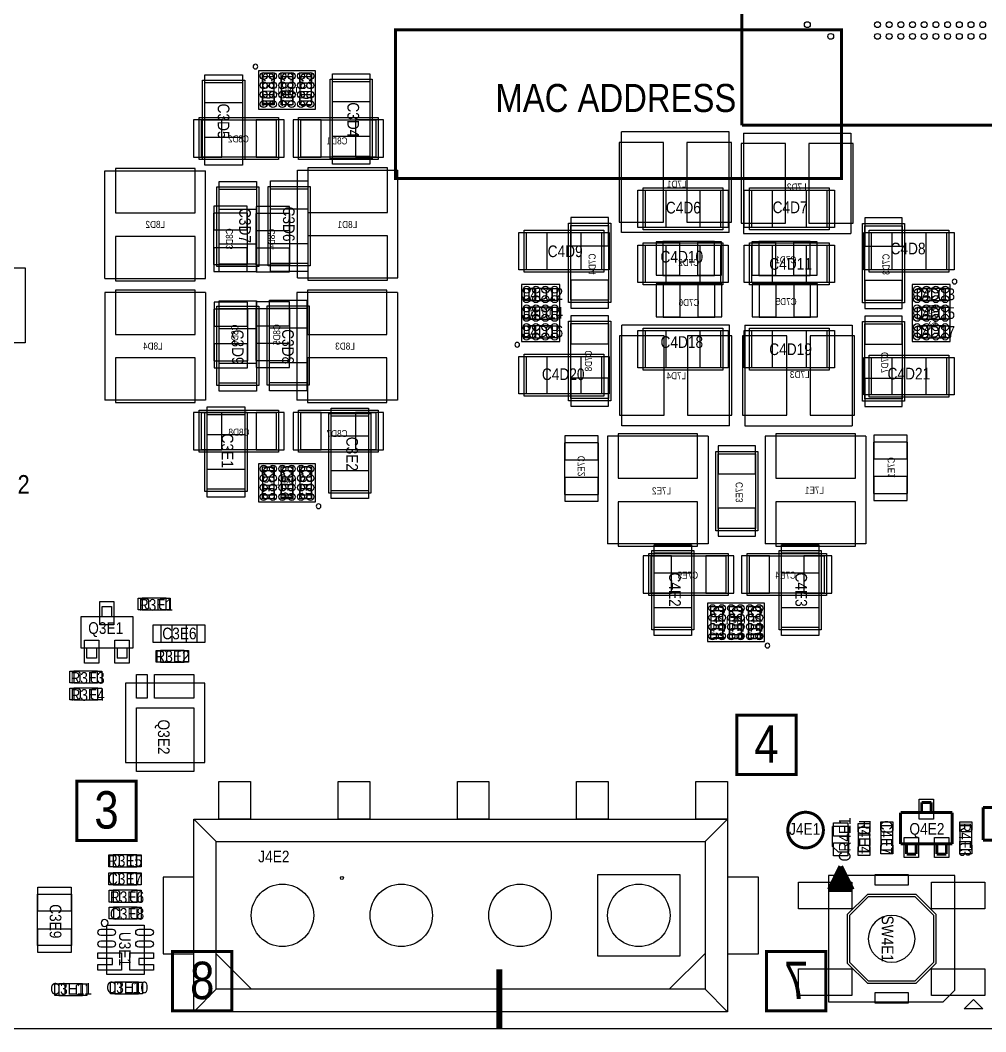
# Model space of a CAD drawing. Extents: x -11 to 122, y -5 to 122.
# Drawn here: x 50.72 to 92.01, y -5.13 to 38.14 of the extents above; entities that cross this region are included whole.
import ezdxf
from ezdxf.enums import TextEntityAlignment as Align

# ---------------------------------------------------------------- set-up
doc = ezdxf.new("R2010")
doc.units = 0
doc.header["$MEASUREMENT"] = 0
for name, color, linetype in [('BG_OUTLINE', 7, 'CONTINUOUS'), ('BG_SILKSCREEN_BOTTOM', 7, 'CONTINUOUS'), ('BG_SILKSCREEN_TOP', 7, 'CONTINUOUS'), ('PG_ASSEMBLY_BOTTOM', 7, 'CONTINUOUS'), ('PG_ASSEMBLY_TOP', 7, 'CONTINUOUS'), ('PIN_BOTTOM', 7, 'CONTINUOUS'), ('PIN_TOP', 7, 'CONTINUOUS'), ('RD_ASSEMBLY_BOTTOM', 7, 'CONTINUOUS'), ('RD_ASSEMBLY_TOP', 7, 'CONTINUOUS')]:
    doc.layers.add(name, color=color, linetype=linetype)

msp = doc.modelspace()

# ---------------------------------------------------------------- linework, layer by layer
at = {"layer": 'BG_OUTLINE'}
msp.add_lwpolyline([(-5, -5), (-5, 122), (122, 122), (122, -5)], close=True, dxfattribs=at)
at = {"layer": 'BG_SILKSCREEN_BOTTOM', "const_width": 0.127}
for points in [[(57.23, -4.238), (59.77, -4.238), (59.77, -1.698), (57.23, -1.698)], [(82.63, -4.238), (85.17, -4.238), (85.17, -1.698), (82.63, -1.698)]]:
    msp.add_lwpolyline(points, close=True, dxfattribs=at)
at = {"layer": 'BG_SILKSCREEN_BOTTOM', "const_width": 0.254}
msp.add_lwpolyline([(71.2, -5), (71.2, -2.46)], dxfattribs=at)
at = {"layer": 'BG_SILKSCREEN_TOP'}
for points, const_width in [([(66.767, 37.727), (85.835, 37.727), (85.835, 31.37), (66.767, 31.37)], 0.13), ([(81.356, 5.876), (83.896, 5.876), (83.896, 8.416), (81.356, 8.416)], 0.127), ([(53.135, 3.055), (55.675, 3.055), (55.675, 5.595), (53.135, 5.595)], 0.127)]:
    msp.add_lwpolyline(points, close=True, dxfattribs=dict(at, const_width=const_width))
at = {"layer": 'BG_SILKSCREEN_TOP', "const_width": 0.254}
msp.add_lwpolyline([(71.2, -5), (71.2, -2.46)], dxfattribs=at)
at = {"layer": 'PG_ASSEMBLY_BOTTOM', "const_width": 0.13}
for points in [[(81.575, 33.646), (81.575, 47.746)], [(99.675, 33.646), (81.575, 33.646)]]:
    msp.add_lwpolyline(points, dxfattribs=at)
at = {"layer": 'PG_ASSEMBLY_BOTTOM'}
for points in [[(60.874, 36.152, 1), (60.674, 36.152, 1)], [(90.77, 26.959, 1), (90.57, 26.959, 1)], [(72.07, 24.259, 1), (71.87, 24.259, 1)], [(63.574, 17.352, 1), (63.374, 17.352, 1)], [(82.77, 11.39, 1), (82.57, 11.39, 1)]]:
    msp.add_lwpolyline(points, format="xyb", close=True, dxfattribs=at)
for points in [[(60.906, 35.97), (60.906, 34.334)], [(63.342, 35.97), (60.906, 35.97)], [(63.342, 34.334), (63.342, 35.97)], [(60.906, 34.334), (63.342, 34.334)], [(81.029, 33.357), (76.429, 33.357)], [(76.429, 29.057), (76.429, 33.357)], [(81.029, 29.057), (81.029, 33.357)], [(81.639, 33.311), (86.239, 33.311)], [(81.639, 33.311), (81.639, 29.011)], [(86.239, 33.311), (86.239, 29.011)], [(54.34, 27.093), (54.34, 31.693)], [(54.34, 31.693), (58.64, 31.693)], [(58.64, 27.093), (58.64, 31.693)], [(62.569, 27.118), (62.569, 31.718)], [(62.569, 31.718), (66.869, 31.718)], [(66.869, 27.118), (66.869, 31.718)], [(81.029, 29.057), (76.429, 29.057)], [(81.639, 29.011), (86.239, 29.011)], [(54.34, 27.093), (58.64, 27.093)], [(62.569, 27.118), (66.869, 27.118)], [(73.788, 26.827), (72.152, 26.827)], [(72.152, 26.827), (72.152, 24.391)], [(73.788, 24.391), (73.788, 26.827)], [(88.852, 26.827), (88.852, 24.391)], [(90.488, 26.827), (88.852, 26.827)], [(90.488, 24.391), (90.488, 26.827)], [(58.64, 26.493), (54.34, 26.493)], [(54.34, 26.493), (54.34, 21.893)], [(58.64, 26.493), (58.64, 21.893)], [(66.844, 26.493), (62.544, 26.493)], [(62.544, 26.493), (62.544, 21.893)], [(66.844, 26.493), (66.844, 21.893)], [(81.046, 25.092), (76.446, 25.092)], [(76.446, 20.792), (76.446, 25.092)], [(81.046, 20.792), (81.046, 25.092)], [(81.696, 25.092), (86.296, 25.092)], [(81.696, 25.092), (81.696, 20.792)], [(86.296, 25.092), (86.296, 20.792)], [(72.152, 24.391), (73.788, 24.391)], [(88.852, 24.391), (90.488, 24.391)], [(58.64, 21.893), (54.34, 21.893)], [(66.844, 21.893), (62.544, 21.893)], [(81.046, 20.792), (76.446, 20.792)], [(81.696, 20.792), (86.296, 20.792)], [(80.129, 20.344), (75.829, 20.344)], [(75.829, 20.344), (75.829, 15.744)], [(80.129, 20.344), (80.129, 15.744)], [(86.879, 20.344), (82.579, 20.344)], [(82.579, 20.344), (82.579, 15.744)], [(86.879, 20.344), (86.879, 15.744)], [(60.906, 19.17), (60.906, 17.534)], [(63.342, 19.17), (60.906, 19.17)], [(63.342, 17.534), (63.342, 19.17)], [(60.906, 17.534), (63.342, 17.534)], [(80.129, 15.744), (75.829, 15.744)], [(86.879, 15.744), (82.579, 15.744)], [(80.102, 13.208), (80.102, 11.572)], [(82.538, 13.208), (80.102, 13.208)], [(82.538, 11.572), (82.538, 13.208)], [(80.102, 11.572), (82.538, 11.572)]]:
    msp.add_lwpolyline(points, dxfattribs=at)
for points in [[(58.366, 33.979), (61.766, 33.979), (61.766, 32.179), (58.366, 32.179)], [(58.466, 33.879), (61.666, 33.879), (61.666, 32.279), (58.466, 32.279)], [(66.016, 32.179), (62.616, 32.179), (62.616, 33.979), (66.016, 33.979)], [(65.916, 32.279), (62.716, 32.279), (62.716, 33.879), (65.916, 33.879)], [(58.987, 27.687), (60.437, 27.687), (60.437, 29.887), (58.987, 29.887)], [(60.791, 27.668), (62.241, 27.668), (62.241, 29.868), (60.791, 29.868)], [(75.968, 29.459), (75.968, 26.059), (74.168, 26.059), (74.168, 29.459)], [(88.535, 29.446), (88.535, 26.046), (86.735, 26.046), (86.735, 29.446)], [(75.868, 29.359), (75.868, 26.159), (74.268, 26.159), (74.268, 29.359)], [(88.435, 29.346), (88.435, 26.146), (86.835, 26.146), (86.835, 29.346)], [(80.403, 27.22), (80.403, 28.67), (78.203, 28.67), (78.203, 27.22)], [(82.303, 28.67), (82.303, 27.22), (84.503, 27.22), (84.503, 28.67)], [(80.416, 25.43), (80.416, 26.88), (78.216, 26.88), (78.216, 25.43)], [(82.316, 26.88), (82.316, 25.43), (84.516, 25.43), (84.516, 26.88)], [(60.447, 25.774), (58.997, 25.774), (58.997, 23.574), (60.447, 23.574)], [(62.241, 25.787), (60.791, 25.787), (60.791, 23.587), (62.241, 23.587)], [(74.168, 21.859), (74.168, 25.259), (75.968, 25.259), (75.968, 21.859)], [(74.268, 21.959), (74.268, 25.159), (75.868, 25.159), (75.868, 21.959)], [(86.735, 21.846), (86.735, 25.246), (88.535, 25.246), (88.535, 21.846)], [(86.835, 21.946), (86.835, 25.146), (88.435, 25.146), (88.435, 21.946)], [(58.366, 21.462), (61.766, 21.462), (61.766, 19.662), (58.366, 19.662)], [(58.466, 21.362), (61.666, 21.362), (61.666, 19.762), (58.466, 19.762)], [(66.016, 19.662), (62.616, 19.662), (62.616, 21.462), (66.016, 21.462)], [(65.916, 19.762), (62.716, 19.762), (62.716, 21.362), (65.916, 21.362)], [(75.443, 20.059), (73.993, 20.059), (73.993, 17.859), (75.443, 17.859)], [(88.66, 20.096), (87.21, 20.096), (87.21, 17.896), (88.66, 17.896)], [(82.259, 19.698), (82.259, 16.298), (80.459, 16.298), (80.459, 19.698)], [(82.159, 19.598), (82.159, 16.398), (80.559, 16.398), (80.559, 19.598)], [(77.596, 15.334), (80.996, 15.334), (80.996, 13.534), (77.596, 13.534)], [(77.696, 15.234), (80.896, 15.234), (80.896, 13.634), (77.696, 13.634)], [(85.196, 13.534), (81.796, 13.534), (81.796, 15.334), (85.196, 15.334)], [(85.096, 13.634), (81.896, 13.634), (81.896, 15.234), (85.096, 15.234)]]:
    msp.add_lwpolyline(points, close=True, dxfattribs=at)
at = {"layer": 'PG_ASSEMBLY_BOTTOM', "const_width": 0.127}
msp.add_lwpolyline([(85.062, 3.5, 1), (83.538, 3.5, 1)], format="xyb", close=True, dxfattribs=at)
at = {"layer": 'PG_ASSEMBLY_TOP'}
for points in [[(58.516, 35.574), (60.316, 35.574), (60.316, 32.174), (58.516, 32.174)], [(61.578, 34.694), (61.578, 35.71), (61.07, 35.71), (61.07, 34.694)], [(61.87, 35.71), (61.87, 34.694), (62.378, 34.694), (62.378, 35.71)], [(63.178, 34.694), (63.178, 35.71), (62.67, 35.71), (62.67, 34.694)], [(63.966, 35.614), (65.766, 35.614), (65.766, 32.214), (63.966, 32.214)], [(64.066, 35.514), (65.666, 35.514), (65.666, 32.314), (64.066, 32.314)], [(58.616, 35.474), (60.216, 35.474), (60.216, 32.274), (58.616, 32.274)], [(60.924, 27.608), (59.124, 27.608), (59.124, 31.008), (60.924, 31.008)], [(60.824, 27.708), (59.224, 27.708), (59.224, 30.908), (60.824, 30.908)], [(63.12, 27.627), (61.32, 27.627), (61.32, 31.027), (63.12, 31.027)], [(63.02, 27.727), (61.42, 27.727), (61.42, 30.927), (63.02, 30.927)], [(80.758, 30.969), (80.758, 29.169), (77.358, 29.169), (77.358, 30.969)], [(80.658, 30.869), (80.658, 29.269), (77.458, 29.269), (77.458, 30.869)], [(81.908, 29.169), (81.908, 30.969), (85.308, 30.969), (85.308, 29.169)], [(82.008, 29.269), (82.008, 30.869), (85.208, 30.869), (85.208, 29.269)], [(72.27, 27.359), (72.27, 29.159), (75.67, 29.159), (75.67, 27.359)], [(72.37, 27.459), (72.37, 29.059), (75.57, 29.059), (75.57, 27.459)], [(90.42, 29.159), (90.42, 27.359), (87.02, 27.359), (87.02, 29.159)], [(90.32, 29.059), (90.32, 27.459), (87.12, 27.459), (87.12, 29.059)], [(80.758, 28.619), (80.758, 26.819), (77.358, 26.819), (77.358, 28.619)], [(81.908, 26.819), (81.908, 28.619), (85.308, 28.619), (85.308, 26.819)], [(80.658, 28.519), (80.658, 26.919), (77.458, 26.919), (77.458, 28.519)], [(82.008, 26.919), (82.008, 28.519), (85.208, 28.519), (85.208, 26.919)], [(73.478, 26.663), (72.462, 26.663), (72.462, 26.155), (73.478, 26.155)], [(89.262, 26.155), (90.278, 26.155), (90.278, 26.663), (89.262, 26.663)], [(59.124, 25.908), (60.924, 25.908), (60.924, 22.508), (59.124, 22.508)], [(59.224, 25.808), (60.824, 25.808), (60.824, 22.608), (59.224, 22.608)], [(61.27, 25.927), (63.07, 25.927), (63.07, 22.527), (61.27, 22.527)], [(61.37, 25.827), (62.97, 25.827), (62.97, 22.627), (61.37, 22.627)], [(73.478, 25.863), (72.462, 25.863), (72.462, 25.355), (73.478, 25.355)], [(89.262, 25.355), (90.278, 25.355), (90.278, 25.863), (89.262, 25.863)], [(73.478, 25.063), (72.462, 25.063), (72.462, 24.555), (73.478, 24.555)], [(80.758, 24.969), (80.758, 23.169), (77.358, 23.169), (77.358, 24.969)], [(80.658, 24.869), (80.658, 23.269), (77.458, 23.269), (77.458, 24.869)], [(81.908, 23.169), (81.908, 24.969), (85.308, 24.969), (85.308, 23.169)], [(82.008, 23.269), (82.008, 24.869), (85.208, 24.869), (85.208, 23.269)], [(89.262, 24.555), (90.278, 24.555), (90.278, 25.063), (89.262, 25.063)], [(72.27, 22.059), (72.27, 23.859), (75.67, 23.859), (75.67, 22.059)], [(90.42, 23.809), (90.42, 22.009), (87.02, 22.009), (87.02, 23.809)], [(72.37, 22.159), (72.37, 23.759), (75.57, 23.759), (75.57, 22.159)], [(90.32, 23.709), (90.32, 22.109), (87.12, 22.109), (87.12, 23.709)], [(60.416, 17.974), (58.616, 17.974), (58.616, 21.374), (60.416, 21.374)], [(60.316, 18.074), (58.716, 18.074), (58.716, 21.274), (60.316, 21.274)], [(65.716, 17.914), (63.916, 17.914), (63.916, 21.314), (65.716, 21.314)], [(65.616, 18.014), (64.016, 18.014), (64.016, 21.214), (65.616, 21.214)], [(61.07, 18.86), (61.07, 17.844), (61.578, 17.844), (61.578, 18.86)], [(62.378, 17.844), (62.378, 18.86), (61.87, 18.86), (61.87, 17.844)], [(62.67, 18.86), (62.67, 17.844), (63.178, 17.844), (63.178, 18.86)], [(79.52, 12.059), (77.72, 12.059), (77.72, 15.459), (79.52, 15.459)], [(79.42, 12.159), (77.82, 12.159), (77.82, 15.359), (79.42, 15.359)], [(84.97, 12.059), (83.17, 12.059), (83.17, 15.459), (84.97, 15.459)], [(84.87, 12.159), (83.27, 12.159), (83.27, 15.359), (84.87, 15.359)], [(55.937, 12.917), (56.953, 12.917), (56.953, 13.425), (55.937, 13.425)], [(80.253, 12.881), (80.253, 11.865), (80.761, 11.865), (80.761, 12.881)], [(81.053, 12.881), (81.053, 11.865), (81.561, 11.865), (81.561, 12.881)], [(81.853, 12.881), (81.853, 11.865), (82.361, 11.865), (82.361, 12.881)], [(56.749, 11.519), (56.749, 12.281), (58.273, 12.281), (58.273, 11.519)], [(56.711, 10.675), (57.727, 10.675), (57.727, 11.183), (56.711, 11.183)], [(53.01, 9.793), (54.026, 9.793), (54.026, 10.301), (53.01, 10.301)], [(53.014, 9.063), (54.03, 9.063), (54.03, 9.571), (53.014, 9.571)], [(60.56, 5.582), (60.56, 3.972), (59.21, 3.972), (59.21, 5.582)], [(65.66, 5.582), (65.66, 3.972), (64.31, 3.972), (64.31, 5.582)], [(70.76, 5.582), (70.76, 3.972), (69.41, 3.972), (69.41, 5.582)], [(75.86, 5.582), (75.86, 3.972), (74.51, 3.972), (74.51, 5.582)], [(80.96, 5.582), (80.96, 3.972), (79.61, 3.972), (79.61, 5.582)], [(80.96, 3.972), (80.96, -4.268), (58.14, -4.268), (58.14, 3.972)], [(87.054, 2.592), (87.054, 3.608), (86.546, 3.608), (86.546, 2.592)], [(88.03, 2.66), (88.03, 3.676), (87.522, 3.676), (87.522, 2.66)], [(90.902, 3.68), (90.902, 2.664), (91.41, 2.664), (91.41, 3.68)], [(80, 3.012), (80, -3.308), (59.1, -3.308), (59.1, 3.012)], [(55.703, 2.441), (54.687, 2.441), (54.687, 1.933), (55.703, 1.933)], [(55.703, 1.667), (54.687, 1.667), (54.687, 1.159), (55.703, 1.159)], [(58.14, 1.492), (56.83, 1.492), (56.83, -1.788), (58.14, -1.788)], [(78.92, 1.602), (78.92, -1.898), (75.42, -1.898), (75.42, 1.602)], [(80.96, 1.492), (80.96, -1.788), (82.28, -1.788), (82.28, 1.492)], [(85.282, 1.55), (85.282, -3.85), (90.182, -3.85), (90.682, -3.35), (90.682, 1.55)], [(54.697, 0.415), (55.713, 0.415), (55.713, 0.923), (54.697, 0.923)], [(52.909, -1.443), (51.459, -1.443), (51.459, 0.757), (52.909, 0.757)], [(86.082, -0.109), (86.082, -2.191), (86.941, -3.05), (89.023, -3.05), (89.882, -2.191), (89.882, -0.109), (89.023, 0.75), (86.941, 0.75)], [(86.182, -0.15), (86.182, -2.15), (86.982, -2.95), (88.982, -2.95), (89.782, -2.15), (89.782, -0.15), (88.982, 0.65), (86.982, 0.65)], [(54.7, -0.3), (55.716, -0.3), (55.716, 0.208), (54.7, 0.208)], [(55.773, -3.001), (54.757, -3.001), (54.757, -3.509), (55.773, -3.509)], [(53.383, -3.072), (52.367, -3.072), (52.367, -3.58), (53.383, -3.58)], [(91.482, -3.75), (91.882, -4.15), (91.082, -4.15)]]:
    msp.add_lwpolyline(points, close=True, dxfattribs=at)
for points in [[(54.218, 13.063), (54.624, 13.063)], [(54.218, 12.631), (54.218, 13.063)], [(54.624, 13.063), (54.624, 12.631)], [(53.316, 12.631), (55.526, 12.631)], [(53.316, 11.285), (53.316, 12.631)], [(55.526, 12.631), (55.526, 11.285)], [(55.526, 11.285), (53.316, 11.285)], [(53.57, 10.853), (53.57, 11.285)], [(53.977, 11.285), (53.977, 10.853)], [(54.865, 11.285), (54.865, 10.853)], [(55.272, 11.285), (55.272, 10.853)], [(53.977, 10.853), (53.57, 10.853)], [(55.272, 10.853), (54.865, 10.853)], [(58.611, 9.788), (55.211, 9.788), (55.211, 6.388), (58.611, 6.388), (58.611, 9.787)], [(59.1, 3.012), (58.14, 3.972)], [(80, 3.012), (80.96, 3.972)], [(86.15, 3.65), (85.45, 3.65)], [(86.15, 2.55), (85.704, 2.55), (85.45, 2.804), (85.45, 3.65)], [(86.15, 2.55), (86.15, 3.65)], [(54.423, -0.574), (56.023, -0.574)], [(54.423, -2.674), (54.423, -0.574)], [(56.023, -0.574), (56.023, -2.674)], [(59.1, -1.798), (60.61, -3.308)], [(80, -1.788), (79.99, -1.788), (78.47, -3.308)], [(56.023, -2.674), (54.423, -2.674)], [(59.1, -3.308), (58.14, -4.268)], [(80, -3.308), (80.96, -4.268)]]:
    msp.add_lwpolyline(points, dxfattribs=at)
for points, const_width in [([(89.265, 4.251), (89.265, 4.683)], 0.127), ([(89.265, 4.683), (89.671, 4.683)], 0.127), ([(89.671, 4.683), (89.671, 4.251)], 0.127), ([(91.894, 4.468), (91.894, 3.072)], 0.127), ([(91.894, 4.468), (94.942, 4.468)], 0.127), ([(88.363, 2.905), (88.363, 4.251)], 0.127), ([(88.363, 4.251), (90.573, 4.251)], 0.127), ([(90.573, 4.251), (90.573, 2.905)], 0.127), ([(91.894, 3.072), (94.942, 3.072)], 0.127), ([(90.573, 2.905), (88.363, 2.905)], 0.127), ([(88.617, 2.473), (88.617, 2.905)], 0.127), ([(89.024, 2.905), (89.024, 2.473)], 0.127), ([(89.912, 2.905), (89.912, 2.473)], 0.127), ([(90.319, 2.905), (90.319, 2.473)], 0.127), ([(89.024, 2.473), (88.617, 2.473)], 0.127), ([(90.319, 2.473), (89.912, 2.473)], 0.127), ([(85.806, 1.946), (85.316, 0.952)], 0.203), ([(85.692, 1.714), (85.92, 1.714)], 0.203), ([(85.754, 1.841), (85.858, 1.841)], 0.203), ([(86.296, 0.952), (85.806, 1.946)], 0.203), ([(85.442, 1.206), (86.171, 1.206)], 0.203), ([(85.504, 1.333), (86.108, 1.333)], 0.203), ([(85.567, 1.46), (86.046, 1.46)], 0.203), ([(85.629, 1.587), (85.983, 1.587)], 0.203), ([(85.316, 0.952), (86.296, 0.952)], 0.203), ([(85.316, 0.952), (86.296, 0.952)], 0.203), ([(85.386, 1.079), (86.233, 1.079)], 0.203)]:
    msp.add_lwpolyline(points, dxfattribs=dict(at, const_width=const_width))
at = {"layer": 'PG_ASSEMBLY_TOP', "const_width": 0.127}
msp.add_lwpolyline([(85.062, 3.5, 1), (83.538, 3.5, 1)], format="xyb", close=True, dxfattribs=at)
at = {"layer": 'PG_ASSEMBLY_TOP'}
for points in [[(54.473, -0.474, 1), (54.173, -0.474, 1)], [(88.982, -1.15, 1), (86.982, -1.15, 1)]]:
    msp.add_lwpolyline(points, format="xyb", close=True, dxfattribs=at)
at = {"layer": 'PIN_BOTTOM'}
for points in [[(58.132, 33.879), (58.132, 32.279), (59.332, 32.279), (59.332, 33.879)], [(60.8, 33.879), (60.8, 32.279), (62, 32.279), (62, 33.879)], [(63.582, 32.279), (63.582, 33.879), (62.382, 33.879), (62.382, 32.279)], [(66.25, 32.279), (66.25, 33.879), (65.05, 33.879), (65.05, 32.279)], [(76.329, 32.907), (76.329, 29.507), (78.229, 29.507), (78.229, 32.907)], [(79.229, 32.907), (79.229, 29.507), (81.129, 29.507), (81.129, 32.907)], [(83.439, 29.461), (83.439, 32.861), (81.539, 32.861), (81.539, 29.461)], [(86.339, 29.461), (86.339, 32.861), (84.439, 32.861), (84.439, 29.461)], [(58.19, 31.793), (54.79, 31.793), (54.79, 29.893), (58.19, 29.893)], [(66.419, 31.818), (63.019, 31.818), (63.019, 29.918), (66.419, 29.918)], [(59.002, 29.166), (60.422, 29.166), (60.422, 30.186), (59.002, 30.186)], [(60.806, 29.147), (62.226, 29.147), (62.226, 30.167), (60.806, 30.167)], [(75.868, 29.693), (74.268, 29.693), (74.268, 28.493), (75.868, 28.493)], [(88.435, 29.68), (86.835, 29.68), (86.835, 28.48), (88.435, 28.48)], [(58.19, 28.893), (54.79, 28.893), (54.79, 26.993), (58.19, 26.993)], [(66.419, 28.918), (63.019, 28.918), (63.019, 27.018), (66.419, 27.018)], [(78.924, 27.235), (78.924, 28.655), (77.904, 28.655), (77.904, 27.235)], [(80.702, 27.235), (80.702, 28.655), (79.682, 28.655), (79.682, 27.235)], [(82.004, 28.655), (82.004, 27.235), (83.024, 27.235), (83.024, 28.655)], [(83.782, 28.655), (83.782, 27.235), (84.802, 27.235), (84.802, 28.655)], [(59.002, 27.388), (60.422, 27.388), (60.422, 28.408), (59.002, 28.408)], [(60.806, 27.369), (62.226, 27.369), (62.226, 28.389), (60.806, 28.389)], [(75.868, 27.025), (74.268, 27.025), (74.268, 25.825), (75.868, 25.825)], [(78.937, 25.445), (78.937, 26.865), (77.917, 26.865), (77.917, 25.445)], [(80.715, 25.445), (80.715, 26.865), (79.695, 26.865), (79.695, 25.445)], [(82.017, 26.865), (82.017, 25.445), (83.037, 25.445), (83.037, 26.865)], [(83.795, 26.865), (83.795, 25.445), (84.815, 25.445), (84.815, 26.865)], [(88.435, 27.012), (86.835, 27.012), (86.835, 25.812), (88.435, 25.812)], [(54.79, 24.693), (58.19, 24.693), (58.19, 26.593), (54.79, 26.593)], [(62.994, 24.693), (66.394, 24.693), (66.394, 26.593), (62.994, 26.593)], [(60.432, 26.073), (59.012, 26.073), (59.012, 25.053), (60.432, 25.053)], [(62.226, 26.086), (60.806, 26.086), (60.806, 25.066), (62.226, 25.066)], [(74.268, 24.293), (75.868, 24.293), (75.868, 25.493), (74.268, 25.493)], [(86.835, 24.28), (88.435, 24.28), (88.435, 25.48), (86.835, 25.48)], [(60.432, 24.295), (59.012, 24.295), (59.012, 23.275), (60.432, 23.275)], [(62.226, 24.308), (60.806, 24.308), (60.806, 23.288), (62.226, 23.288)], [(76.346, 24.642), (76.346, 21.242), (78.246, 21.242), (78.246, 24.642)], [(79.246, 24.642), (79.246, 21.242), (81.146, 21.242), (81.146, 24.642)], [(83.496, 21.242), (83.496, 24.642), (81.596, 24.642), (81.596, 21.242)], [(86.396, 21.242), (86.396, 24.642), (84.496, 24.642), (84.496, 21.242)], [(54.79, 21.793), (58.19, 21.793), (58.19, 23.693), (54.79, 23.693)], [(62.994, 21.793), (66.394, 21.793), (66.394, 23.693), (62.994, 23.693)], [(74.268, 21.625), (75.868, 21.625), (75.868, 22.825), (74.268, 22.825)], [(86.835, 21.612), (88.435, 21.612), (88.435, 22.812), (86.835, 22.812)], [(58.132, 21.362), (58.132, 19.762), (59.332, 19.762), (59.332, 21.362)], [(60.8, 21.362), (60.8, 19.762), (62, 19.762), (62, 21.362)], [(63.582, 19.762), (63.582, 21.362), (62.382, 21.362), (62.382, 19.762)], [(66.25, 19.762), (66.25, 21.362), (65.05, 21.362), (65.05, 19.762)], [(75.428, 20.358), (74.008, 20.358), (74.008, 19.338), (75.428, 19.338)], [(76.279, 18.544), (79.679, 18.544), (79.679, 20.444), (76.279, 20.444)], [(83.029, 18.544), (86.429, 18.544), (86.429, 20.444), (83.029, 20.444)], [(88.645, 20.395), (87.225, 20.395), (87.225, 19.375), (88.645, 19.375)], [(82.159, 19.932), (80.559, 19.932), (80.559, 18.732), (82.159, 18.732)], [(88.645, 18.617), (87.225, 18.617), (87.225, 17.597), (88.645, 17.597)], [(75.428, 18.58), (74.008, 18.58), (74.008, 17.56), (75.428, 17.56)], [(76.279, 15.644), (79.679, 15.644), (79.679, 17.544), (76.279, 17.544)], [(83.029, 15.644), (86.429, 15.644), (86.429, 17.544), (83.029, 17.544)], [(82.159, 17.264), (80.559, 17.264), (80.559, 16.064), (82.159, 16.064)], [(77.362, 15.234), (77.362, 13.634), (78.562, 13.634), (78.562, 15.234)], [(80.03, 15.234), (80.03, 13.634), (81.23, 13.634), (81.23, 15.234)], [(82.762, 13.634), (82.762, 15.234), (81.562, 15.234), (81.562, 13.634)], [(85.43, 13.634), (85.43, 15.234), (84.23, 15.234), (84.23, 13.634)]]:
    msp.add_lwpolyline(points, close=True, dxfattribs=at)
for centre, radius in [((84.375, 37.946), 0.125), ((87.375, 37.946), 0.125), ((87.875, 37.946), 0.125), ((88.375, 37.946), 0.125), ((88.875, 37.946), 0.125), ((89.375, 37.946), 0.125), ((89.875, 37.946), 0.125), ((90.375, 37.946), 0.125), ((90.875, 37.946), 0.125), ((91.375, 37.946), 0.125), ((91.875, 37.946), 0.125), ((85.375, 37.446), 0.125), ((87.375, 37.446), 0.125), ((87.875, 37.446), 0.125), ((88.375, 37.446), 0.125), ((88.875, 37.446), 0.125), ((89.375, 37.446), 0.125), ((89.875, 37.446), 0.125), ((90.375, 37.446), 0.125), ((90.875, 37.446), 0.125), ((91.375, 37.446), 0.125), ((91.875, 37.446), 0.125), ((61.124, 35.752), 0.15), ((61.124, 35.352), 0.15), ((61.524, 35.752), 0.15), ((61.524, 35.352), 0.15), ((61.924, 35.752), 0.15), ((61.924, 35.352), 0.15), ((62.324, 35.752), 0.15), ((62.324, 35.352), 0.15), ((62.724, 35.752), 0.15), ((62.724, 35.352), 0.15), ((63.124, 35.752), 0.15), ((63.124, 35.352), 0.15), ((61.124, 34.952), 0.15), ((61.524, 34.952), 0.15), ((61.924, 34.952), 0.15), ((62.324, 34.952), 0.15), ((62.724, 34.952), 0.15), ((63.124, 34.952), 0.15), ((61.124, 34.552), 0.15), ((61.524, 34.552), 0.15), ((61.924, 34.552), 0.15), ((62.324, 34.552), 0.15), ((62.724, 34.552), 0.15), ((63.124, 34.552), 0.15), ((72.37, 26.609), 0.15), ((72.77, 26.609), 0.15), ((73.17, 26.609), 0.15), ((73.57, 26.609), 0.15), ((89.07, 26.609), 0.15), ((89.47, 26.609), 0.15), ((89.87, 26.609), 0.15), ((90.27, 26.609), 0.15), ((72.37, 26.209), 0.15), ((72.37, 25.809), 0.15), ((72.77, 26.209), 0.15), ((72.77, 25.809), 0.15), ((73.17, 26.209), 0.15), ((73.17, 25.809), 0.15), ((73.57, 26.209), 0.15), ((73.57, 25.809), 0.15), ((89.07, 26.209), 0.15), ((89.07, 25.809), 0.15), ((89.47, 26.209), 0.15), ((89.47, 25.809), 0.15), ((89.87, 26.209), 0.15), ((89.87, 25.809), 0.15), ((90.27, 26.209), 0.15), ((90.27, 25.809), 0.15), ((72.37, 25.409), 0.15), ((72.77, 25.409), 0.15), ((73.17, 25.409), 0.15), ((73.57, 25.409), 0.15), ((89.07, 25.409), 0.15), ((89.47, 25.409), 0.15), ((89.87, 25.409), 0.15), ((90.27, 25.409), 0.15), ((72.37, 25.009), 0.15), ((72.77, 25.009), 0.15), ((73.17, 25.009), 0.15), ((73.57, 25.009), 0.15), ((89.07, 25.009), 0.15), ((89.47, 25.009), 0.15), ((89.87, 25.009), 0.15), ((90.27, 25.009), 0.15), ((72.37, 24.609), 0.15), ((72.77, 24.609), 0.15), ((73.17, 24.609), 0.15), ((73.57, 24.609), 0.15), ((89.07, 24.609), 0.15), ((89.47, 24.609), 0.15), ((89.87, 24.609), 0.15), ((90.27, 24.609), 0.15), ((61.124, 18.952), 0.15), ((61.524, 18.952), 0.15), ((61.924, 18.952), 0.15), ((62.324, 18.952), 0.15), ((62.724, 18.952), 0.15), ((63.124, 18.952), 0.15), ((61.124, 18.552), 0.15), ((61.524, 18.552), 0.15), ((61.924, 18.552), 0.15), ((62.324, 18.552), 0.15), ((62.724, 18.552), 0.15), ((63.124, 18.552), 0.15), ((61.124, 18.152), 0.15), ((61.524, 18.152), 0.15), ((61.924, 18.152), 0.15), ((62.324, 18.152), 0.15), ((62.724, 18.152), 0.15), ((63.124, 18.152), 0.15), ((61.124, 17.752), 0.15), ((61.524, 17.752), 0.15), ((61.924, 17.752), 0.15), ((62.324, 17.752), 0.15), ((62.724, 17.752), 0.15), ((63.124, 17.752), 0.15), ((80.32, 12.99), 0.15), ((80.72, 12.99), 0.15), ((81.12, 12.99), 0.15), ((81.52, 12.99), 0.15), ((81.92, 12.99), 0.15), ((82.32, 12.99), 0.15), ((80.32, 12.59), 0.15), ((80.72, 12.59), 0.15), ((81.12, 12.59), 0.15), ((81.52, 12.59), 0.15), ((81.92, 12.59), 0.15), ((82.32, 12.59), 0.15), ((80.32, 12.19), 0.15), ((80.72, 12.19), 0.15), ((81.12, 12.19), 0.15), ((81.52, 12.19), 0.15), ((81.92, 12.19), 0.15), ((82.32, 12.19), 0.15), ((80.32, 11.79), 0.15), ((80.72, 11.79), 0.15), ((81.12, 11.79), 0.15), ((81.52, 11.79), 0.15), ((81.92, 11.79), 0.15), ((82.32, 11.79), 0.15), ((84.3, 3.5), 0.76), ((64.47, 1.452), 0.065), ((61.93, -0.148), 1.335), ((67.01, -0.148), 1.335), ((72.09, -0.148), 1.335), ((77.17, -0.148), 1.335)]:
    msp.add_circle(centre, radius, dxfattribs=at)
at = {"layer": 'PIN_TOP'}
for points in [[(58.616, 35.808), (60.216, 35.808), (60.216, 34.608), (58.616, 34.608)], [(61.578, 35.888), (61.578, 35.524), (61.502, 35.448), (61.146, 35.448), (61.07, 35.524), (61.07, 35.888)], [(62.378, 35.888), (62.378, 35.524), (62.302, 35.448), (61.946, 35.448), (61.87, 35.524), (61.87, 35.888)], [(63.178, 35.888), (63.178, 35.524), (63.102, 35.448), (62.746, 35.448), (62.67, 35.524), (62.67, 35.888)], [(64.066, 35.848), (65.666, 35.848), (65.666, 34.648), (64.066, 34.648)], [(61.07, 34.516), (61.07, 34.88), (61.146, 34.956), (61.502, 34.956), (61.578, 34.88), (61.578, 34.516)], [(61.87, 34.516), (61.87, 34.88), (61.946, 34.956), (62.302, 34.956), (62.378, 34.88), (62.378, 34.516)], [(62.67, 34.516), (62.67, 34.88), (62.746, 34.956), (63.102, 34.956), (63.178, 34.88), (63.178, 34.516)], [(58.616, 33.14), (60.216, 33.14), (60.216, 31.94), (58.616, 31.94)], [(64.066, 33.18), (65.666, 33.18), (65.666, 31.98), (64.066, 31.98)], [(60.824, 30.042), (59.224, 30.042), (59.224, 31.242), (60.824, 31.242)], [(63.02, 30.061), (61.42, 30.061), (61.42, 31.261), (63.02, 31.261)], [(78.324, 30.869), (78.324, 29.269), (77.124, 29.269), (77.124, 30.869)], [(80.992, 30.869), (80.992, 29.269), (79.792, 29.269), (79.792, 30.869)], [(81.674, 29.269), (81.674, 30.869), (82.874, 30.869), (82.874, 29.269)], [(84.342, 29.269), (84.342, 30.869), (85.542, 30.869), (85.542, 29.269)], [(72.036, 27.459), (72.036, 29.059), (73.236, 29.059), (73.236, 27.459)], [(74.704, 27.459), (74.704, 29.059), (75.904, 29.059), (75.904, 27.459)], [(87.986, 29.059), (87.986, 27.459), (86.786, 27.459), (86.786, 29.059)], [(90.654, 29.059), (90.654, 27.459), (89.454, 27.459), (89.454, 29.059)], [(60.824, 27.374), (59.224, 27.374), (59.224, 28.574), (60.824, 28.574)], [(63.02, 27.393), (61.42, 27.393), (61.42, 28.593), (63.02, 28.593)], [(78.324, 28.519), (78.324, 26.919), (77.124, 26.919), (77.124, 28.519)], [(80.992, 28.519), (80.992, 26.919), (79.792, 26.919), (79.792, 28.519)], [(81.674, 26.919), (81.674, 28.519), (82.874, 28.519), (82.874, 26.919)], [(84.342, 26.919), (84.342, 28.519), (85.542, 28.519), (85.542, 26.919)], [(48.643, 24.346), (48.643, 27.546), (50.933, 27.546), (50.933, 24.346)], [(72.284, 26.663), (72.648, 26.663), (72.724, 26.587), (72.724, 26.231), (72.648, 26.155), (72.284, 26.155)], [(73.656, 26.155), (73.292, 26.155), (73.216, 26.231), (73.216, 26.587), (73.292, 26.663), (73.656, 26.663)], [(89.084, 26.663), (89.448, 26.663), (89.524, 26.587), (89.524, 26.231), (89.448, 26.155), (89.084, 26.155)], [(90.456, 26.155), (90.092, 26.155), (90.016, 26.231), (90.016, 26.587), (90.092, 26.663), (90.456, 26.663)], [(59.224, 26.142), (60.824, 26.142), (60.824, 24.942), (59.224, 24.942)], [(61.37, 26.161), (62.97, 26.161), (62.97, 24.961), (61.37, 24.961)], [(72.284, 25.863), (72.648, 25.863), (72.724, 25.787), (72.724, 25.431), (72.648, 25.355), (72.284, 25.355)], [(73.656, 25.355), (73.292, 25.355), (73.216, 25.431), (73.216, 25.787), (73.292, 25.863), (73.656, 25.863)], [(89.084, 25.863), (89.448, 25.863), (89.524, 25.787), (89.524, 25.431), (89.448, 25.355), (89.084, 25.355)], [(90.456, 25.355), (90.092, 25.355), (90.016, 25.431), (90.016, 25.787), (90.092, 25.863), (90.456, 25.863)], [(72.284, 25.063), (72.648, 25.063), (72.724, 24.987), (72.724, 24.631), (72.648, 24.555), (72.284, 24.555)], [(73.656, 24.555), (73.292, 24.555), (73.216, 24.631), (73.216, 24.987), (73.292, 25.063), (73.656, 25.063)], [(78.324, 24.869), (78.324, 23.269), (77.124, 23.269), (77.124, 24.869)], [(80.992, 24.869), (80.992, 23.269), (79.792, 23.269), (79.792, 24.869)], [(81.674, 23.269), (81.674, 24.869), (82.874, 24.869), (82.874, 23.269)], [(84.342, 23.269), (84.342, 24.869), (85.542, 24.869), (85.542, 23.269)], [(89.084, 25.063), (89.448, 25.063), (89.524, 24.987), (89.524, 24.631), (89.448, 24.555), (89.084, 24.555)], [(90.456, 24.555), (90.092, 24.555), (90.016, 24.631), (90.016, 24.987), (90.092, 25.063), (90.456, 25.063)], [(59.224, 23.474), (60.824, 23.474), (60.824, 22.274), (59.224, 22.274)], [(61.37, 23.493), (62.97, 23.493), (62.97, 22.293), (61.37, 22.293)], [(72.036, 22.159), (72.036, 23.759), (73.236, 23.759), (73.236, 22.159)], [(74.704, 22.159), (74.704, 23.759), (75.904, 23.759), (75.904, 22.159)], [(87.986, 23.709), (87.986, 22.109), (86.786, 22.109), (86.786, 23.709)], [(90.654, 23.709), (90.654, 22.109), (89.454, 22.109), (89.454, 23.709)], [(60.316, 20.408), (58.716, 20.408), (58.716, 21.608), (60.316, 21.608)], [(65.616, 20.348), (64.016, 20.348), (64.016, 21.548), (65.616, 21.548)], [(61.578, 19.038), (61.578, 18.674), (61.502, 18.598), (61.146, 18.598), (61.07, 18.674), (61.07, 19.038)], [(62.378, 19.038), (62.378, 18.674), (62.302, 18.598), (61.946, 18.598), (61.87, 18.674), (61.87, 19.038)], [(63.178, 19.038), (63.178, 18.674), (63.102, 18.598), (62.746, 18.598), (62.67, 18.674), (62.67, 19.038)], [(60.316, 17.74), (58.716, 17.74), (58.716, 18.94), (60.316, 18.94)], [(65.616, 17.68), (64.016, 17.68), (64.016, 18.88), (65.616, 18.88)], [(61.07, 17.666), (61.07, 18.03), (61.146, 18.106), (61.502, 18.106), (61.578, 18.03), (61.578, 17.666)], [(61.87, 17.666), (61.87, 18.03), (61.946, 18.106), (62.302, 18.106), (62.378, 18.03), (62.378, 17.666)], [(62.67, 17.666), (62.67, 18.03), (62.746, 18.106), (63.102, 18.106), (63.178, 18.03), (63.178, 17.666)], [(79.42, 14.493), (77.82, 14.493), (77.82, 15.693), (79.42, 15.693)], [(84.87, 14.493), (83.27, 14.493), (83.27, 15.693), (84.87, 15.693)], [(55.759, 13.425), (56.123, 13.425), (56.199, 13.349), (56.199, 12.993), (56.123, 12.917), (55.759, 12.917)], [(57.131, 12.917), (56.767, 12.917), (56.691, 12.993), (56.691, 13.349), (56.767, 13.425), (57.131, 13.425)], [(54.726, 13.272), (54.726, 12.282), (54.116, 12.282), (54.116, 13.272)], [(79.42, 11.825), (77.82, 11.825), (77.82, 13.025), (79.42, 13.025)], [(80.761, 13.059), (80.761, 12.695), (80.685, 12.619), (80.329, 12.619), (80.253, 12.695), (80.253, 13.059)], [(81.561, 13.059), (81.561, 12.695), (81.485, 12.619), (81.129, 12.619), (81.053, 12.695), (81.053, 13.059)], [(82.361, 13.059), (82.361, 12.695), (82.285, 12.619), (81.929, 12.619), (81.853, 12.695), (81.853, 13.059)], [(84.87, 11.825), (83.27, 11.825), (83.27, 13.025), (84.87, 13.025)], [(56.405, 12.28), (57.195, 12.28), (57.195, 11.52), (56.405, 11.52)], [(57.827, 12.28), (58.617, 12.28), (58.617, 11.52), (57.827, 11.52)], [(80.253, 11.687), (80.253, 12.051), (80.329, 12.127), (80.685, 12.127), (80.761, 12.051), (80.761, 11.687)], [(81.053, 11.687), (81.053, 12.051), (81.129, 12.127), (81.485, 12.127), (81.561, 12.051), (81.561, 11.687)], [(81.853, 11.687), (81.853, 12.051), (81.929, 12.127), (82.285, 12.127), (82.361, 12.051), (82.361, 11.687)], [(54.076, 11.627), (54.076, 10.637), (53.466, 10.637), (53.466, 11.627)], [(55.376, 11.627), (55.376, 10.637), (54.766, 10.637), (54.766, 11.627)], [(56.533, 11.183), (56.897, 11.183), (56.973, 11.107), (56.973, 10.751), (56.897, 10.675), (56.533, 10.675)], [(57.905, 10.675), (57.541, 10.675), (57.465, 10.751), (57.465, 11.107), (57.541, 11.183), (57.905, 11.183)], [(52.832, 10.301), (53.196, 10.301), (53.272, 10.225), (53.272, 9.869), (53.196, 9.793), (52.832, 9.793)], [(54.204, 9.793), (53.84, 9.793), (53.764, 9.869), (53.764, 10.225), (53.84, 10.301), (54.204, 10.301)], [(55.685, 10.157), (56.145, 10.157), (56.145, 9.137), (55.685, 9.137)], [(56.465, 10.157), (58.145, 10.157), (58.145, 9.137), (56.465, 9.137)], [(52.836, 9.571), (53.2, 9.571), (53.276, 9.495), (53.276, 9.139), (53.2, 9.063), (52.836, 9.063)], [(54.208, 9.063), (53.844, 9.063), (53.768, 9.139), (53.768, 9.495), (53.844, 9.571), (54.208, 9.571)], [(58.134, 8.726), (58.134, 6.006), (55.694, 6.006), (55.694, 8.726)], [(89.773, 4.827), (89.773, 3.967), (89.163, 3.967), (89.163, 4.827)], [(86.105, 3.245), (85.495, 3.245), (85.495, 3.805), (86.105, 3.805)], [(87.054, 3.786), (87.054, 3.422), (86.978, 3.346), (86.622, 3.346), (86.546, 3.422), (86.546, 3.786)], [(88.03, 3.854), (88.03, 3.49), (87.954, 3.414), (87.598, 3.414), (87.522, 3.49), (87.522, 3.854)], [(91.41, 3.858), (91.41, 3.494), (91.334, 3.418), (90.978, 3.418), (90.902, 3.494), (90.902, 3.858)], [(89.123, 3.182), (89.123, 2.322), (88.513, 2.322), (88.513, 3.182)], [(90.423, 3.182), (90.423, 2.322), (89.813, 2.322), (89.813, 3.182)], [(86.105, 2.395), (85.495, 2.395), (85.495, 2.955), (86.105, 2.955)], [(86.546, 2.414), (86.546, 2.778), (86.622, 2.854), (86.978, 2.854), (87.054, 2.778), (87.054, 2.414)], [(87.522, 2.482), (87.522, 2.846), (87.598, 2.922), (87.954, 2.922), (88.03, 2.846), (88.03, 2.482)], [(90.902, 2.486), (90.902, 2.85), (90.978, 2.926), (91.334, 2.926), (91.41, 2.85), (91.41, 2.486)], [(54.509, 2.441), (54.873, 2.441), (54.949, 2.365), (54.949, 2.009), (54.873, 1.933), (54.509, 1.933)], [(55.881, 1.933), (55.517, 1.933), (55.441, 2.009), (55.441, 2.365), (55.517, 2.441), (55.881, 2.441)], [(54.509, 1.667), (54.873, 1.667), (54.949, 1.591), (54.949, 1.235), (54.873, 1.159), (54.509, 1.159)], [(55.881, 1.159), (55.517, 1.159), (55.441, 1.235), (55.441, 1.591), (55.517, 1.667), (55.881, 1.667)], [(87.282, 1.6), (88.682, 1.6), (88.682, 1.15), (87.282, 1.15)], [(52.894, 0.036), (51.474, 0.036), (51.474, 1.056), (52.894, 1.056)], [(54.519, 0.923), (54.883, 0.923), (54.959, 0.847), (54.959, 0.491), (54.883, 0.415), (54.519, 0.415)], [(55.891, 0.415), (55.527, 0.415), (55.451, 0.491), (55.451, 0.847), (55.527, 0.923), (55.891, 0.923)], [(83.992, 0.13), (83.992, 1.27), (86.282, 1.27), (86.282, 0.13)], [(91.972, 1.27), (91.972, 0.13), (89.682, 0.13), (89.682, 1.27)], [(54.522, 0.208), (54.886, 0.208), (54.962, 0.132), (54.962, -0.224), (54.886, -0.3), (54.522, -0.3)], [(55.894, -0.3), (55.53, -0.3), (55.454, -0.224), (55.454, 0.132), (55.53, 0.208), (55.894, 0.208)], [(52.894, -1.742), (51.474, -1.742), (51.474, -0.722), (52.894, -0.722)], [(55.041, -2.499), (54.035, -2.499), (54.035, -2.249), (54.661, -2.249), (54.661, -1.999), (54.035, -1.999), (54.035, -1.749), (55.041, -1.749), (55.041, -2.249)], [(55.405, -1.749), (56.411, -1.749), (56.411, -1.999), (55.785, -1.999), (55.785, -2.249), (56.411, -2.249), (56.411, -2.499), (55.405, -2.499), (55.405, -1.999)], [(83.992, -3.57), (83.992, -2.43), (86.282, -2.43), (86.282, -3.57)], [(91.972, -2.43), (91.972, -3.57), (89.682, -3.57), (89.682, -2.43)], [(54.579, -3.001), (54.943, -3.001), (55.019, -3.077), (55.019, -3.433), (54.943, -3.509), (54.579, -3.509)], [(55.951, -3.509), (55.587, -3.509), (55.511, -3.433), (55.511, -3.077), (55.587, -3.001), (55.951, -3.001)], [(52.189, -3.072), (52.553, -3.072), (52.629, -3.148), (52.629, -3.504), (52.553, -3.58), (52.189, -3.58)], [(53.561, -3.58), (53.197, -3.58), (53.121, -3.504), (53.121, -3.148), (53.197, -3.072), (53.561, -3.072)], [(87.282, -3.45), (88.682, -3.45), (88.682, -3.9), (87.282, -3.9)]]:
    msp.add_lwpolyline(points, close=True, dxfattribs=at)
for points in [[(54.663, -1.004), (54.163, -1.004, -1), (54.163, -0.744), (54.663, -0.744, -1)], [(56.283, -1.004), (55.783, -1.004, -1), (55.783, -0.744), (56.283, -0.744, -1)], [(54.663, -1.504), (54.163, -1.504, -1), (54.163, -1.244), (54.663, -1.244, -1)], [(56.283, -1.504), (55.783, -1.504, -1), (55.783, -1.244), (56.283, -1.244, -1)]]:
    msp.add_lwpolyline(points, format="xyb", close=True, dxfattribs=at)
for centre, radius in [((84.3, 3.5), 0.76), ((64.47, 1.452), 0.065), ((61.93, -0.148), 1.335), ((67.01, -0.148), 1.335), ((72.09, -0.148), 1.335), ((77.17, -0.148), 1.335)]:
    msp.add_circle(centre, radius, dxfattribs=at)

# ---------------------------------------------------------------- texts
at = {"layer": 'BG_SILKSCREEN_BOTTOM', "text_generation_flag": 2, "width": 0.875}
for s, p in [('8', (58.5, -3.73)), ('7', (83.9, -3.73))]:
    msp.add_text(s, height=1.6, dxfattribs=at).set_placement(p, align=Align.CENTER)
at = {"layer": 'BG_SILKSCREEN_TOP', "width": 0.875}
msp.add_text('MAC ADDRESS', height=1.2, dxfattribs=at).set_placement((71.039, 34.212))
for s, p in [('4', (82.626, 6.384)), ('3', (54.405, 3.563))]:
    msp.add_text(s, height=1.6, dxfattribs=at).set_placement(p, align=Align.CENTER)
at = {"layer": 'PG_ASSEMBLY_TOP', "width": 0.875}
msp.add_text('2', height=0.8, dxfattribs=at).set_placement((50.6, 17.883))
at = {"layer": 'RD_ASSEMBLY_BOTTOM', "text_generation_flag": 2, "width": 0.876667}
for s, p in [('U8D1', (62.124, 34.982)), ('C8D2', (60.044, 32.911)), ('C8D1', (64.265, 32.825)), ('L7D1', (78.787, 30.979)), ('L7D2', (83.921, 30.855)), ('L8D2', (56.492, 29.255)), ('L8D1', (64.707, 29.252)), ('C7D2', (79.303, 27.627)), ('C7D1', (83.455, 27.743)), ('C7D6', (79.316, 25.915)), ('C7D5', (83.468, 25.953)), ('U7D3', (72.974, 25.463)), ('L8D4', (56.388, 24.053)), ('L8D3', (64.606, 24.049)), ('L7D4', (78.772, 22.782)), ('L7D3', (84.05, 22.834)), ('C8D8', (60.07, 20.37)), ('C8D7', (64.265, 20.308)), ('U8E1', (62.098, 18.238)), ('L7E1', (84.681, 17.886)), ('L7E2', (78.141, 17.86)), ('C7E5', (79.266, 14.25)), ('C7E4', (83.448, 14.25)), ('U7E1', (81.294, 12.298))]:
    msp.add_text(s, height=0.3, dxfattribs=at).set_placement(p, align=Align.CENTER)
for s, p in [('C8D3', (59.81, 28.787)), ('C8D4', (61.614, 28.768)), ('C7D4', (75.322, 27.708)), ('C7D3', (87.889, 27.695)), ('U7D2', (89.888, 25.539)), ('C8D6', (60.04, 24.674)), ('C8D5', (61.834, 24.687)), ('C7D8', (75.162, 23.565)), ('C7D7', (87.833, 23.496)), ('C7E2', (74.856, 19.067)), ('C7E1', (88.113, 19.006)), ('C7E3', (81.613, 17.947))]:
    msp.add_text(s, height=0.3, rotation=90, dxfattribs=at).set_placement(p, align=Align.CENTER)
at = {"layer": 'RD_ASSEMBLY_TOP', "width": 0.876}
for s, rotation, p in [('C3D2', 270, (61.903, 35.19)), ('C3D1', 270, (61.071, 35.177)), ('C3D3', 270, (62.696, 35.164)), ('C3D5', 270, (59.162, 33.823)), ('C3D4', 270, (64.707, 33.877)), ('C3D7', 270, (60.078, 29.359)), ('C3D6', 270, (61.952, 29.421)), ('C3D9', 270, (59.77, 24.157)), ('C3D8', 270, (61.916, 24.176)), ('C3E1', 270, (59.328, 19.725)), ('C3E2', 270, (64.659, 19.59)), ('C3E3', 270, (61.097, 18.342)), ('C3E4', 270, (61.903, 18.368)), ('C3E5', 270, (62.696, 18.368)), ('C4E2', 270, (78.464, 13.785)), ('C4E3', 270, (83.864, 13.785)), ('C4E4', 270, (80.349, 12.362)), ('C4E5', 270, (81.149, 12.362)), ('C4E6', 270, (81.949, 12.362)), ('Q3E2', 270, (56.605, 7.48)), ('CR4E1', 90, (86.223, 3.1)), ('R4E4', 270, (86.581, 3.205)), ('C4E7', 270, (87.507, 3.184)), ('R4E3', 270, (90.868, 3.096)), ('C3E9', 270, (51.976, -0.402)), ('SW4E1', 270, (87.559, -1.15))]:
    msp.add_text(s, height=0.5, rotation=rotation, dxfattribs=at).set_placement(p, align=Align.CENTER)
for s, p in [('C4D6', (79.075, 29.871)), ('C4D7', (83.638, 29.884)), ('C4D8', (88.682, 28.123)), ('C4D9', (74.021, 28.005)), ('C4D10', (79.007, 27.773)), ('C4D11', (83.659, 27.465)), ('C4D12', (73.021, 26.177)), ('C4D13', (89.781, 26.163)), ('C4D14', (73.021, 25.377)), ('C4D15', (89.781, 25.363)), ('C4D16', (73.021, 24.577)), ('C4D17', (89.781, 24.563)), ('C4D18', (79.007, 24.123)), ('C4D19', (83.659, 23.815)), ('C4D20', (73.936, 22.746)), ('C4D21', (88.717, 22.772)), ('R3E1', (56.521, 12.883)), ('Q3E1', (54.371, 11.89)), ('C3E6', (57.523, 11.658)), ('R3E2', (57.227, 10.68)), ('R3E3', (53.594, 9.759)), ('R3E4', (53.598, 9.029)), ('J4E1', (84.261, 3.296)), ('Q4E2', (89.49, 3.301)), ('J4E2', (61.562, 2.119)), ('R3E5', (55.199, 1.936)), ('C3E7', (55.199, 1.162)), ('R3E6', (55.281, 0.381)), ('C3E8', (55.284, -0.334)), ('C3E10', (55.293, -3.481)), ('C3E11', (52.893, -3.538))]:
    msp.add_text(s, height=0.5, dxfattribs=at).set_placement(p, align=Align.CENTER)
msp.add_text('U3E1', height=0.5, rotation=270, dxfattribs=at).set_placement((54.941, -0.852))

doc.saveas('drawing.dxf')
